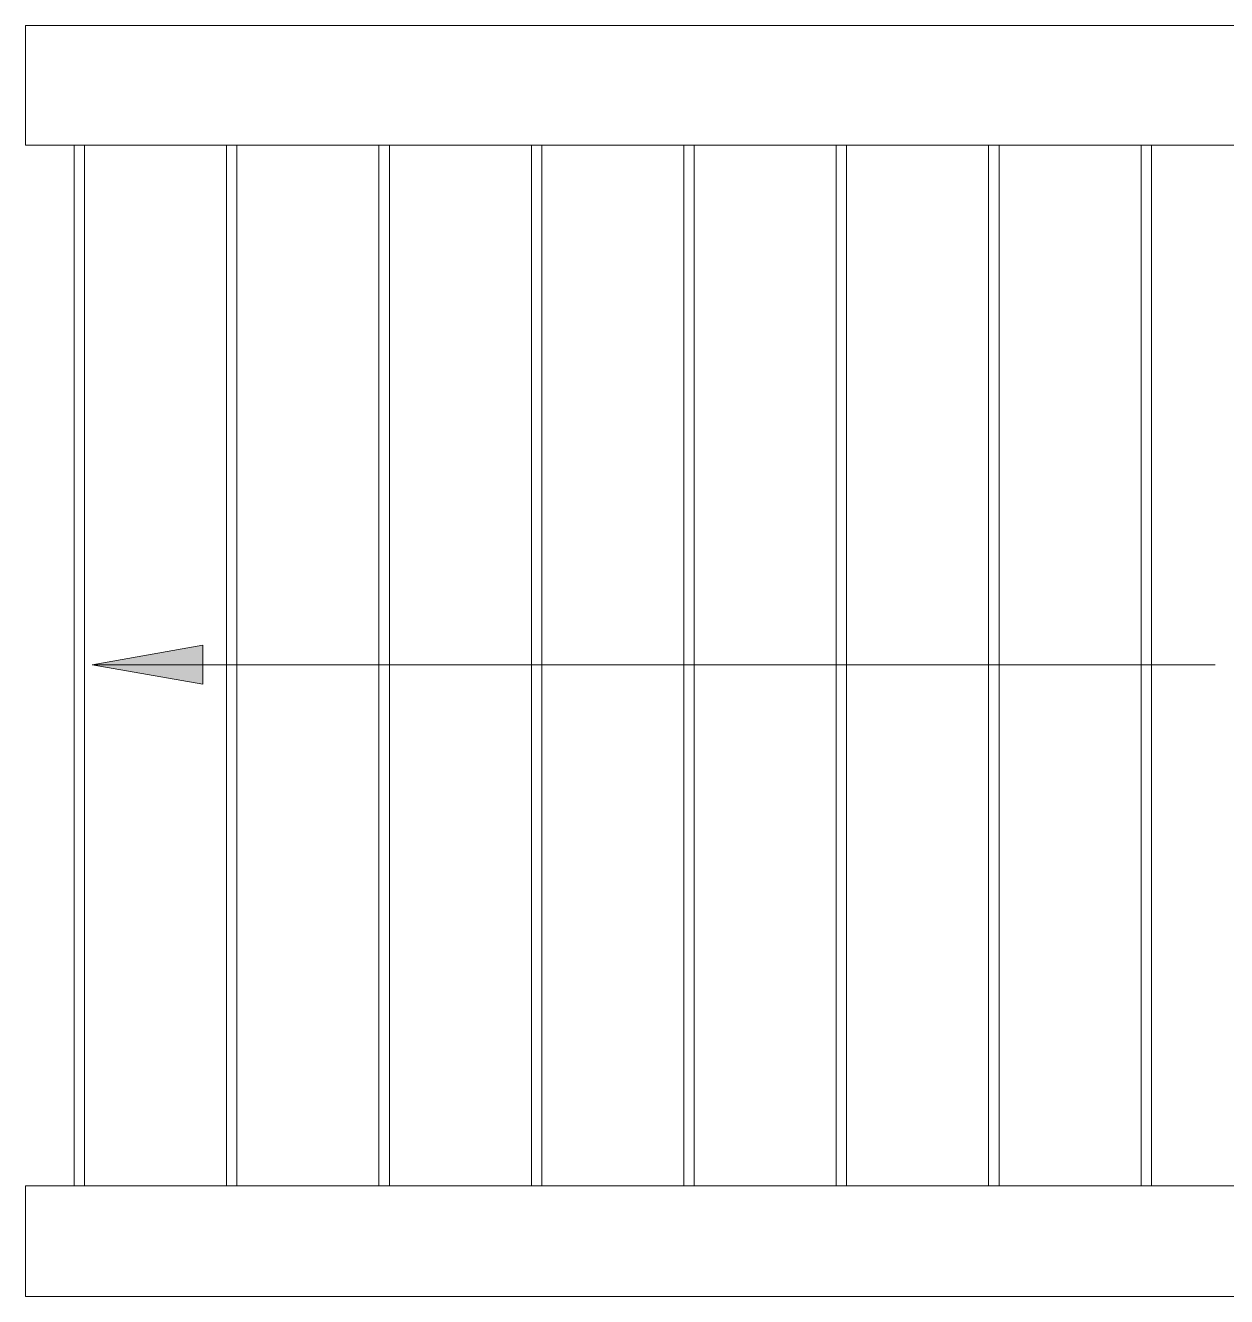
# Model space of a CAD drawing. Header units: inches. Extents: x 118 to 670, y -3413 to -2908.
# Drawn here: x 117.8 to 204.5, y -3344.3 to -3252.6 of the extents above; entities that cross this region are included whole.
import ezdxf

# ---------------------------------------------------------------- set-up
doc = ezdxf.new("R2010")
doc.units = ezdxf.units.IN
doc.header["$MEASUREMENT"] = 0
for name, color, linetype, lineweight in [('G-ANNO-TEXT', 231, 'Continuous', 9), ('Q-CASE', 31, 'Continuous', 40), ('S-STRS', 31, 'Continuous', 18)]:
    doc.layers.add(name, color=color, linetype=linetype, lineweight=lineweight)

# ---------------------------------------------------------------- blocks, each defined once
blk = doc.blocks.new('Casework 198 - Casework 7-753394-UNIT 3 - LOWER LEVEL')
at = {"layer": 'Q-CASE', "color": 8, "lineweight": 18}
for p, q in [((117.787, -3329.234), (207.488, -3329.234)), ((117.787, -3329.234), (117.787, -3337.232)), ((207.488, -3329.234), (243.845, -3329.234)), ((207.488, -3329.234), (207.488, -3337.232)), ((207.488, -3337.232), (117.787, -3337.232)), ((243.845, -3337.232), (207.488, -3337.232))]:
    blk.add_line(p, q, dxfattribs=at)
blk = doc.blocks.new('Casework 271 - Casework 8-753410-UNIT 3 - LOWER LEVEL')
at = {"layer": 'Q-CASE', "color": 8, "lineweight": 18}
for p, q in [((117.787, -3261.31), (212.759, -3261.31)), ((117.787, -3269.95), (117.787, -3261.31)), ((212.759, -3261.31), (243.86, -3261.31)), ((212.759, -3264.91), (212.759, -3261.31)), ((247.169, -3264.805), (247.169, -3264.555)), ((212.759, -3269.95), (212.759, -3266.41)), ((212.759, -3269.95), (117.787, -3269.95)), ((243.843, -3269.95), (212.759, -3269.95)), ((247.169, -3269.95), (246.923, -3269.95))]:
    blk.add_line(p, q, dxfattribs=at)

msp = doc.modelspace()

# ---------------------------------------------------------------- hatches: boundary and pattern name
at = {"layer": 'G-ANNO-TEXT'}
msp.add_hatch(color=7, dxfattribs=at).paths.add_polyline_path([(122.599, -3298.733), (130.599, -3300.144), (130.599, -3297.323)], flags=0)

# ---------------------------------------------------------------- linework, layer by layer
at = {"layer": 'G-ANNO-TEXT', "color": 7}
for p, q in [((130.599, -3297.323), (122.599, -3298.733)), ((130.599, -3300.144), (130.599, -3297.323)), ((122.599, -3298.733), (130.599, -3300.144)), ((122.599, -3298.733), (203.641, -3298.733))]:
    msp.add_line(p, q, dxfattribs=at)
at = {"layer": 'S-STRS', "color": 8}
for p, q in [((121.3, -3261.246), (121.3, -3336.316)), ((122.05, -3261.246), (122.05, -3336.316)), ((132.3, -3261.246), (132.3, -3336.316)), ((133.05, -3261.246), (133.05, -3336.316)), ((143.3, -3261.246), (143.3, -3336.316)), ((144.05, -3261.246), (144.05, -3336.316)), ((154.3, -3261.246), (154.3, -3336.316)), ((155.05, -3261.246), (155.05, -3336.316)), ((165.3, -3261.246), (165.3, -3336.316)), ((166.05, -3261.246), (166.05, -3336.316)), ((176.3, -3261.246), (176.3, -3336.316)), ((177.05, -3261.246), (177.05, -3336.316)), ((187.3, -3261.246), (187.3, -3336.316)), ((188.05, -3261.246), (188.05, -3336.316)), ((198.3, -3261.246), (198.3, -3336.316)), ((199.05, -3261.246), (199.05, -3336.316))]:
    msp.add_line(p, q, dxfattribs=at)

# ---------------------------------------------------------------- block references
at = {"layer": 'Q-CASE', "color": 8, "lineweight": 18}
for name, p in [('Casework 271 - Casework 8-753410-UNIT 3 - LOWER LEVEL', (0, 8.703)), ('Casework 198 - Casework 7-753394-UNIT 3 - LOWER LEVEL', (0, -7.082))]:
    msp.add_blockref(name, p, dxfattribs=at)

doc.saveas('drawing.dxf')
